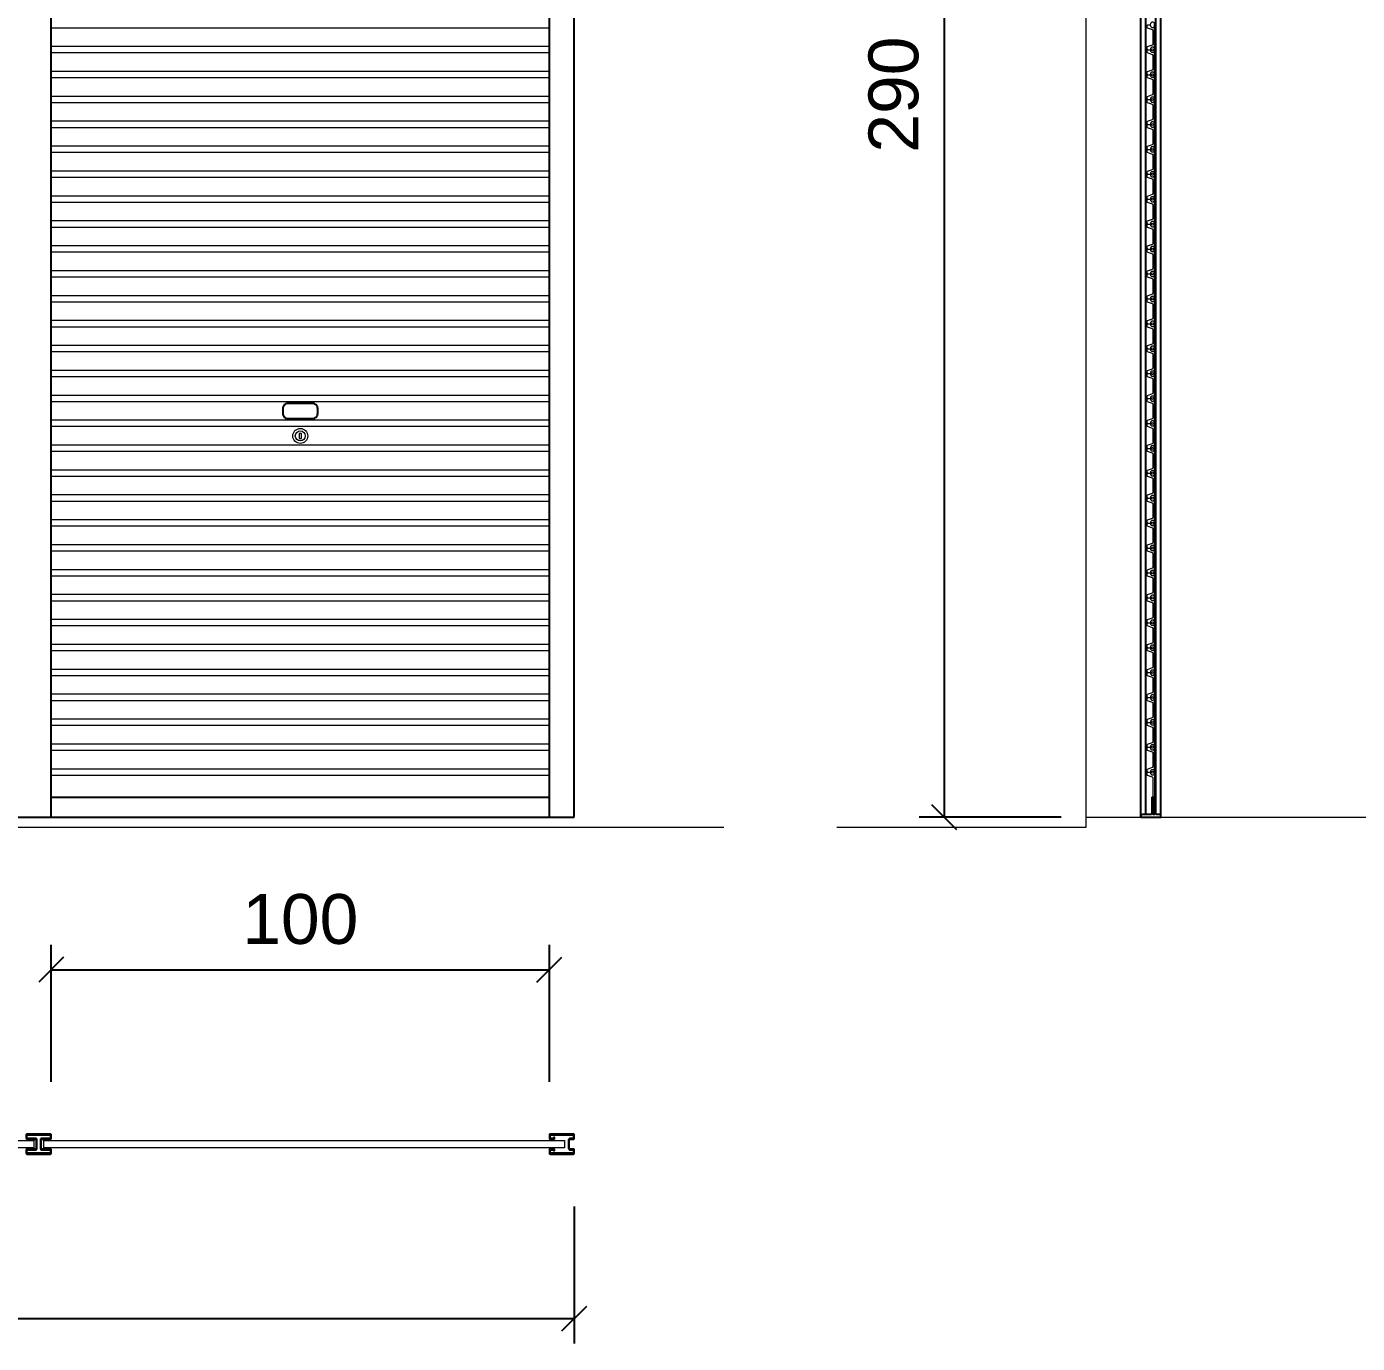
# Model space of a CAD drawing. Header units: millimetres. Extents: x -108 to 351, y -17 to 192.
# Drawn here: x 317.97 to 323.32, y 37.91 to 43.19 of the extents above; entities that cross this region are included whole.
import ezdxf

# ---------------------------------------------------------------- set-up
doc = ezdxf.new("R2010")
doc.units = ezdxf.units.MM
doc.layers.get('defpoints').update_dxf_attribs({"color": 1})
for name, color, linetype, lineweight in [('ars', 11, 'Continuous', 0), ('lan', 7, 'Continuous', 15), ('u', 6, 'Continuous', 20)]:
    doc.layers.add(name, color=color, linetype=linetype, lineweight=lineweight)
doc.layers.add('Kusen', color=30, linetype='Continuous')
doc.styles.get("Standard").update_dxf_attribs({"font": 'arial.ttf'})
doc.dimstyles.new('SK-50', dxfattribs={"dimscale": 0, "dimtxt": 0.2, "dimasz": 0.1, "dimexe": 0.1, "dimexo": 0, "dimgap": 0.1, "dimtad": 1, "dimdec": 0, "dimlfac": 50, "dimzin": 0, "dimdsep": 46, "dimtxsty": 'Standard', "dimblk": 'OBLIQUE', "dimcen": 0.09, "dimclrd": 256, "dimclre": 256, "dimclrt": 256, "dimadec": 0, "dimazin": 0, "dimtfac": 1, "dimtdec": 0, "dimtofl": 0, "dimtmove": 0, "dimatfit": 3, "dimldrblk": 'OBLIQUE', "dimfxl": 0, "dimtolj": 1, "dimtzin": 0, "dimarcsym": 0})

# ---------------------------------------------------------------- blocks, each defined once
blk = doc.blocks.new('_Oblique')
at = {"color": 0, "linetype": 'ByBlock', "lineweight": -2}
blk.add_line((-0.5, -0.5), (0.5, 0.5), dxfattribs=at)
blk = doc.blocks.new('*D339')
at = {"layer": 'defpoints', "color": 0, "transparency": 16777216}
for p in [(311.772, 38.4554), (320.172, 38.4554), (320.172, 38.0054)]:
    blk.add_point(p, dxfattribs=at)
at = {"layer": 'u', "lineweight": -2, "transparency": 16777216}
for p, q in [((311.772, 38.4554), (311.772, 37.9054)), ((320.172, 38.4554), (320.172, 37.9054)), ((311.772, 38.0054), (320.172, 38.0054))]:
    blk.add_line(p, q, dxfattribs=at)
at = {"layer": 'u', "lineweight": -2, "transparency": 16777216, "xscale": 0.1, "yscale": 0.1, "zscale": 0.1, "rotation": 180}
blk.add_blockref('_Oblique', (311.772, 38.0054), dxfattribs=at)
at = {"layer": 'u', "lineweight": -2, "transparency": 16777216, "xscale": 0.1, "yscale": 0.1, "zscale": 0.1}
blk.add_blockref('_Oblique', (320.172, 38.0054), dxfattribs=at)
at = {"layer": 'u', "transparency": 16777216, "insert": (315.972, 38.2075), "char_height": 0.2, "attachment_point": 5}
blk.add_mtext('\\A1;420', dxfattribs=at)
blk = doc.blocks.new('*D354')
at = {"layer": 'defpoints', "color": 0, "transparency": 16777216}
for p in [(322.1064, 45.8179), (321.6564, 40.0179), (322.1264, 40.0179)]:
    blk.add_point(p, dxfattribs=at)
at = {"layer": 'u', "lineweight": -2, "transparency": 16777216}
for p, q in [((322.1064, 45.8179), (321.5564, 45.8179)), ((321.6564, 45.8179), (321.6564, 40.0179)), ((322.1264, 40.0179), (321.5564, 40.0179))]:
    blk.add_line(p, q, dxfattribs=at)
at = {"layer": 'u', "lineweight": -2, "transparency": 16777216, "xscale": 0.1, "yscale": 0.1, "zscale": 0.1}
for p, rotation in [((321.6564, 45.8179), 90), ((321.6564, 40.0179), 270)]:
    blk.add_blockref('_Oblique', p, dxfattribs=dict(at, rotation=rotation))
at = {"layer": 'u', "transparency": 16777216, "insert": (321.4543, 42.9179), "char_height": 0.2, "attachment_point": 5, "rotation": 90}
blk.add_mtext('\\A1;290', dxfattribs=at)
blk = doc.blocks.new('*D358')
at = {"layer": 'defpoints', "color": 0, "transparency": 16777216}
for p in [(320.072, 39.4054), (318.072, 38.9554), (320.072, 38.9554)]:
    blk.add_point(p, dxfattribs=at)
at = {"layer": 'u', "lineweight": -2, "transparency": 16777216}
for p, q in [((318.072, 38.9554), (318.072, 39.5054)), ((320.072, 38.9554), (320.072, 39.5054)), ((318.072, 39.4054), (320.072, 39.4054))]:
    blk.add_line(p, q, dxfattribs=at)
at = {"layer": 'u', "lineweight": -2, "transparency": 16777216, "xscale": 0.1, "yscale": 0.1, "zscale": 0.1, "rotation": 180}
blk.add_blockref('_Oblique', (318.072, 39.4054), dxfattribs=at)
at = {"layer": 'u', "lineweight": -2, "transparency": 16777216, "xscale": 0.1, "yscale": 0.1, "zscale": 0.1}
blk.add_blockref('_Oblique', (320.072, 39.4054), dxfattribs=at)
at = {"layer": 'u', "transparency": 16777216, "insert": (319.072, 39.6075), "char_height": 0.2, "attachment_point": 5}
blk.add_mtext('\\A1;100', dxfattribs=at)

msp = doc.modelspace()

# ---------------------------------------------------------------- linework, layer by layer
at = {"layer": 'ars'}
for p, q in [((320.07201, 43.18508), (318.07201, 43.18508)), ((320.07201, 43.11074), (318.07201, 43.11074)), ((320.07201, 43.08508), (318.07201, 43.08508)), ((320.07201, 43.01074), (318.07201, 43.01074)), ((320.07201, 42.98508), (318.07201, 42.98508)), ((320.07201, 42.91074), (318.07201, 42.91074)), ((320.07201, 42.88508), (318.07201, 42.88508)), ((320.07201, 42.81074), (318.07201, 42.81074)), ((320.07201, 42.78508), (318.07201, 42.78508)), ((320.07201, 42.71074), (318.07201, 42.71074)), ((320.07201, 42.68508), (318.07201, 42.68508)), ((320.07201, 42.61074), (318.07201, 42.61074)), ((320.07201, 42.58508), (318.07201, 42.58508)), ((320.07201, 42.51074), (318.07201, 42.51074)), ((320.07201, 42.48508), (318.07201, 42.48508)), ((320.07201, 42.41074), (318.07201, 42.41074)), ((320.07201, 42.38508), (318.07201, 42.38508)), ((320.07201, 42.31074), (318.07201, 42.31074)), ((320.07201, 42.28508), (318.07201, 42.28508)), ((320.07201, 42.21074), (318.07201, 42.21074)), ((320.07201, 42.18508), (318.07201, 42.18508)), ((320.07201, 42.11074), (318.07201, 42.11074)), ((320.07201, 42.08508), (318.07201, 42.08508)), ((320.07201, 42.01074), (318.07201, 42.01074)), ((320.07201, 41.98508), (318.07201, 41.98508)), ((320.07201, 41.91074), (318.07201, 41.91074)), ((320.07201, 41.88508), (318.07201, 41.88508)), ((320.07201, 41.81074), (318.07201, 41.81074)), ((320.07201, 41.78508), (318.07201, 41.78508)), ((320.07201, 41.71074), (318.07201, 41.71074)), ((320.07201, 41.68508), (318.07201, 41.68508)), ((320.07201, 41.61074), (318.07201, 41.61074)), ((320.07201, 41.58508), (318.07201, 41.58508)), ((320.07201, 41.51074), (318.07201, 41.51074)), ((320.07201, 41.48508), (318.07201, 41.48508)), ((320.07201, 41.41074), (318.07201, 41.41074)), ((320.07201, 41.38508), (318.07201, 41.38508)), ((320.07201, 41.31074), (318.07201, 41.31074)), ((320.07201, 41.28508), (318.07201, 41.28508)), ((320.07201, 41.21074), (318.07201, 41.21074)), ((320.07201, 41.18508), (318.07201, 41.18508)), ((320.07201, 41.11074), (318.07201, 41.11074)), ((320.07201, 41.08508), (318.07201, 41.08508)), ((320.07201, 41.01074), (318.07201, 41.01074)), ((320.07201, 40.98508), (318.07201, 40.98508)), ((320.07201, 40.91074), (318.07201, 40.91074)), ((320.07201, 40.88508), (318.07201, 40.88508)), ((320.07201, 40.81074), (318.07201, 40.81074)), ((320.07201, 40.78508), (318.07201, 40.78508)), ((320.07201, 40.71074), (318.07201, 40.71074)), ((320.07201, 40.68508), (318.07201, 40.68508)), ((320.07201, 40.61074), (318.07201, 40.61074)), ((320.07201, 40.58508), (318.07201, 40.58508)), ((320.07201, 40.51074), (318.07201, 40.51074)), ((320.07201, 40.48508), (318.07201, 40.48508)), ((320.07201, 40.41074), (318.07201, 40.41074)), ((320.07201, 40.38508), (318.07201, 40.38508)), ((320.07201, 40.31074), (318.07201, 40.31074)), ((320.07201, 40.28508), (318.07201, 40.28508)), ((320.07201, 40.21074), (318.07201, 40.21074)), ((320.07201, 40.18508), (318.07201, 40.18508))]:
    msp.add_line(p, q, dxfattribs=at)
for points in [[(322.47442, 43.09791, -0.4142136), (322.47142, 43.10091), (322.47142, 43.10791, -0.3185198), (322.47343, 43.11074), (322.49341, 43.11776, 0.3185198), (322.49542, 43.12059), (322.49542, 43.17524, 0.3185198), (322.49341, 43.17807), (322.47343, 43.18508, -0.3185198), (322.47142, 43.18791), (322.47142, 43.19491, -0.4142136), (322.47442, 43.19791), (322.48342, 43.19791)], [(322.49542, 43.10811, 0.4142136), (322.50142, 43.11411), (322.50142, 43.18172, 0.4142136), (322.49542, 43.18772)], [(322.47442, 42.99791, -0.4142136), (322.47142, 43.00091), (322.47142, 43.00791, -0.3185198), (322.47343, 43.01074), (322.49341, 43.01776, 0.3185198), (322.49542, 43.02059), (322.49542, 43.07524, 0.3185198), (322.49341, 43.07807), (322.47343, 43.08508, -0.3185198), (322.47142, 43.08791), (322.47142, 43.09491, -0.4142136), (322.47442, 43.09791), (322.48342, 43.09791)], [(322.49542, 43.00811, 0.4142136), (322.50142, 43.01411), (322.50142, 43.08172, 0.4142136), (322.49542, 43.08772)], [(322.47442, 42.89791, -0.4142136), (322.47142, 42.90091), (322.47142, 42.90791, -0.3185198), (322.47343, 42.91074), (322.49341, 42.91776, 0.3185198), (322.49542, 42.92059), (322.49542, 42.97524, 0.3185198), (322.49341, 42.97807), (322.47343, 42.98508, -0.3185198), (322.47142, 42.98791), (322.47142, 42.99491, -0.4142136), (322.47442, 42.99791), (322.48342, 42.99791)], [(322.49542, 42.90811, 0.4142136), (322.50142, 42.91411), (322.50142, 42.98172, 0.4142136), (322.49542, 42.98772)], [(322.47442, 42.79791, -0.4142136), (322.47142, 42.80091), (322.47142, 42.80791, -0.3185198), (322.47343, 42.81074), (322.49341, 42.81776, 0.3185198), (322.49542, 42.82059), (322.49542, 42.87524, 0.3185198), (322.49341, 42.87807), (322.47343, 42.88508, -0.3185198), (322.47142, 42.88791), (322.47142, 42.89491, -0.4142136), (322.47442, 42.89791), (322.48342, 42.89791)], [(322.49542, 42.80811, 0.4142136), (322.50142, 42.81411), (322.50142, 42.88172, 0.4142136), (322.49542, 42.88772)], [(322.47442, 42.69791, -0.4142136), (322.47142, 42.70091), (322.47142, 42.70791, -0.3185198), (322.47343, 42.71074), (322.49341, 42.71776, 0.3185198), (322.49542, 42.72059), (322.49542, 42.77524, 0.3185198), (322.49341, 42.77807), (322.47343, 42.78508, -0.3185198), (322.47142, 42.78791), (322.47142, 42.79491, -0.4142136), (322.47442, 42.79791), (322.48342, 42.79791)], [(322.49542, 42.70811, 0.4142136), (322.50142, 42.71411), (322.50142, 42.78172, 0.4142136), (322.49542, 42.78772)], [(322.47442, 42.59791, -0.4142136), (322.47142, 42.60091), (322.47142, 42.60791, -0.3185198), (322.47343, 42.61074), (322.49341, 42.61776, 0.3185198), (322.49542, 42.62059), (322.49542, 42.67524, 0.3185198), (322.49341, 42.67807), (322.47343, 42.68508, -0.3185198), (322.47142, 42.68791), (322.47142, 42.69491, -0.4142136), (322.47442, 42.69791), (322.48342, 42.69791)], [(322.49542, 42.60811, 0.4142136), (322.50142, 42.61411), (322.50142, 42.68172, 0.4142136), (322.49542, 42.68772)], [(322.47442, 42.49791, -0.4142136), (322.47142, 42.50091), (322.47142, 42.50791, -0.3185198), (322.47343, 42.51074), (322.49341, 42.51776, 0.3185198), (322.49542, 42.52059), (322.49542, 42.57524, 0.3185198), (322.49341, 42.57807), (322.47343, 42.58508, -0.3185198), (322.47142, 42.58791), (322.47142, 42.59491, -0.4142136), (322.47442, 42.59791), (322.48342, 42.59791)], [(322.49542, 42.50811, 0.4142136), (322.50142, 42.51411), (322.50142, 42.58172, 0.4142136), (322.49542, 42.58772)], [(322.47442, 42.39791, -0.4142136), (322.47142, 42.40091), (322.47142, 42.40791, -0.3185198), (322.47343, 42.41074), (322.49341, 42.41776, 0.3185198), (322.49542, 42.42059), (322.49542, 42.47524, 0.3185198), (322.49341, 42.47807), (322.47343, 42.48508, -0.3185198), (322.47142, 42.48791), (322.47142, 42.49491, -0.4142136), (322.47442, 42.49791), (322.48342, 42.49791)], [(322.49542, 42.40811, 0.4142136), (322.50142, 42.41411), (322.50142, 42.48172, 0.4142136), (322.49542, 42.48772)], [(322.47442, 42.29791, -0.4142136), (322.47142, 42.30091), (322.47142, 42.30791, -0.3185198), (322.47343, 42.31074), (322.49341, 42.31776, 0.3185198), (322.49542, 42.32059), (322.49542, 42.37524, 0.3185198), (322.49341, 42.37807), (322.47343, 42.38508, -0.3185198), (322.47142, 42.38791), (322.47142, 42.39491, -0.4142136), (322.47442, 42.39791), (322.48342, 42.39791)], [(322.49542, 42.30811, 0.4142136), (322.50142, 42.31411), (322.50142, 42.38172, 0.4142136), (322.49542, 42.38772)], [(322.47442, 42.19791, -0.4142136), (322.47142, 42.20091), (322.47142, 42.20791, -0.3185198), (322.47343, 42.21074), (322.49341, 42.21776, 0.3185198), (322.49542, 42.22059), (322.49542, 42.27524, 0.3185198), (322.49341, 42.27807), (322.47343, 42.28508, -0.3185198), (322.47142, 42.28791), (322.47142, 42.29491, -0.4142136), (322.47442, 42.29791), (322.48342, 42.29791)], [(322.49542, 42.20811, 0.4142136), (322.50142, 42.21411), (322.50142, 42.28172, 0.4142136), (322.49542, 42.28772)], [(322.47442, 42.09791, -0.4142136), (322.47142, 42.10091), (322.47142, 42.10791, -0.3185198), (322.47343, 42.11074), (322.49341, 42.11776, 0.3185198), (322.49542, 42.12059), (322.49542, 42.17524, 0.3185198), (322.49341, 42.17807), (322.47343, 42.18508, -0.3185198), (322.47142, 42.18791), (322.47142, 42.19491, -0.4142136), (322.47442, 42.19791), (322.48342, 42.19791)], [(322.49542, 42.10811, 0.4142136), (322.50142, 42.11411), (322.50142, 42.18172, 0.4142136), (322.49542, 42.18772)], [(322.47442, 41.99791, -0.4142136), (322.47142, 42.00091), (322.47142, 42.00791, -0.3185198), (322.47343, 42.01074), (322.49341, 42.01776, 0.3185198), (322.49542, 42.02059), (322.49542, 42.07524, 0.3185198), (322.49341, 42.07807), (322.47343, 42.08508, -0.3185198), (322.47142, 42.08791), (322.47142, 42.09491, -0.4142136), (322.47442, 42.09791), (322.48342, 42.09791)], [(322.49542, 42.00811, 0.4142136), (322.50142, 42.01411), (322.50142, 42.08172, 0.4142136), (322.49542, 42.08772)], [(322.47442, 41.89791, -0.4142136), (322.47142, 41.90091), (322.47142, 41.90791, -0.3185198), (322.47343, 41.91074), (322.49341, 41.91776, 0.3185198), (322.49542, 41.92059), (322.49542, 41.97524, 0.3185198), (322.49341, 41.97807), (322.47343, 41.98508, -0.3185198), (322.47142, 41.98791), (322.47142, 41.99491, -0.4142136), (322.47442, 41.99791), (322.48342, 41.99791)], [(322.49542, 41.90811, 0.4142136), (322.50142, 41.91411), (322.50142, 41.98172, 0.4142136), (322.49542, 41.98772)], [(322.47442, 41.79791, -0.4142136), (322.47142, 41.80091), (322.47142, 41.80791, -0.3185198), (322.47343, 41.81074), (322.49341, 41.81776, 0.3185198), (322.49542, 41.82059), (322.49542, 41.87524, 0.3185198), (322.49341, 41.87807), (322.47343, 41.88508, -0.3185198), (322.47142, 41.88791), (322.47142, 41.89491, -0.4142136), (322.47442, 41.89791), (322.48342, 41.89791)], [(322.49542, 41.80811, 0.4142136), (322.50142, 41.81411), (322.50142, 41.88172, 0.4142136), (322.49542, 41.88772)], [(322.47442, 41.69791, -0.4142136), (322.47142, 41.70091), (322.47142, 41.70791, -0.3185198), (322.47343, 41.71074), (322.49341, 41.71776, 0.3185198), (322.49542, 41.72059), (322.49542, 41.77524, 0.3185198), (322.49341, 41.77807), (322.47343, 41.78508, -0.3185198), (322.47142, 41.78791), (322.47142, 41.79491, -0.4142136), (322.47442, 41.79791), (322.48342, 41.79791)], [(322.49542, 41.70811, 0.4142136), (322.50142, 41.71411), (322.50142, 41.78172, 0.4142136), (322.49542, 41.78772)], [(322.47442, 41.59791, -0.4142136), (322.47142, 41.60091), (322.47142, 41.60791, -0.3185198), (322.47343, 41.61074), (322.49341, 41.61776, 0.3185198), (322.49542, 41.62059), (322.49542, 41.67524, 0.3185198), (322.49341, 41.67807), (322.47343, 41.68508, -0.3185198), (322.47142, 41.68791), (322.47142, 41.69491, -0.4142136), (322.47442, 41.69791), (322.48342, 41.69791)], [(322.49542, 41.60811, 0.4142136), (322.50142, 41.61411), (322.50142, 41.68172, 0.4142136), (322.49542, 41.68772)], [(322.47442, 41.49791, -0.4142136), (322.47142, 41.50091), (322.47142, 41.50791, -0.3185198), (322.47343, 41.51074), (322.49341, 41.51776, 0.3185198), (322.49542, 41.52059), (322.49542, 41.57524, 0.3185198), (322.49341, 41.57807), (322.47343, 41.58508, -0.3185198), (322.47142, 41.58791), (322.47142, 41.59491, -0.4142136), (322.47442, 41.59791), (322.48342, 41.59791)], [(322.49542, 41.50811, 0.4142136), (322.50142, 41.51411), (322.50142, 41.58172, 0.4142136), (322.49542, 41.58772)], [(322.47442, 41.39791, -0.4142136), (322.47142, 41.40091), (322.47142, 41.40791, -0.3185198), (322.47343, 41.41074), (322.49341, 41.41776, 0.3185198), (322.49542, 41.42059), (322.49542, 41.47524, 0.3185198), (322.49341, 41.47807), (322.47343, 41.48508, -0.3185198), (322.47142, 41.48791), (322.47142, 41.49491, -0.4142136), (322.47442, 41.49791), (322.48342, 41.49791)], [(322.49542, 41.40811, 0.4142136), (322.50142, 41.41411), (322.50142, 41.48172, 0.4142136), (322.49542, 41.48772)], [(322.47442, 41.29791, -0.4142136), (322.47142, 41.30091), (322.47142, 41.30791, -0.3185198), (322.47343, 41.31074), (322.49341, 41.31776, 0.3185198), (322.49542, 41.32059), (322.49542, 41.37524, 0.3185198), (322.49341, 41.37807), (322.47343, 41.38508, -0.3185198), (322.47142, 41.38791), (322.47142, 41.39491, -0.4142136), (322.47442, 41.39791), (322.48342, 41.39791)], [(322.49542, 41.30811, 0.4142136), (322.50142, 41.31411), (322.50142, 41.38172, 0.4142136), (322.49542, 41.38772)], [(322.47442, 41.19791, -0.4142136), (322.47142, 41.20091), (322.47142, 41.20791, -0.3185198), (322.47343, 41.21074), (322.49341, 41.21776, 0.3185198), (322.49542, 41.22059), (322.49542, 41.27524, 0.3185198), (322.49341, 41.27807), (322.47343, 41.28508, -0.3185198), (322.47142, 41.28791), (322.47142, 41.29491, -0.4142136), (322.47442, 41.29791), (322.48342, 41.29791)], [(322.49542, 41.20811, 0.4142136), (322.50142, 41.21411), (322.50142, 41.28172, 0.4142136), (322.49542, 41.28772)], [(322.47442, 41.09791, -0.4142136), (322.47142, 41.10091), (322.47142, 41.10791, -0.3185198), (322.47343, 41.11074), (322.49341, 41.11776, 0.3185198), (322.49542, 41.12059), (322.49542, 41.17524, 0.3185198), (322.49341, 41.17807), (322.47343, 41.18508, -0.3185198), (322.47142, 41.18791), (322.47142, 41.19491, -0.4142136), (322.47442, 41.19791), (322.48342, 41.19791)], [(322.49542, 41.10811, 0.4142136), (322.50142, 41.11411), (322.50142, 41.18172, 0.4142136), (322.49542, 41.18772)], [(322.47442, 40.99791, -0.4142136), (322.47142, 41.00091), (322.47142, 41.00791, -0.3185198), (322.47343, 41.01074), (322.49341, 41.01776, 0.3185198), (322.49542, 41.02059), (322.49542, 41.07524, 0.3185198), (322.49341, 41.07807), (322.47343, 41.08508, -0.3185198), (322.47142, 41.08791), (322.47142, 41.09491, -0.4142136), (322.47442, 41.09791), (322.48342, 41.09791)], [(322.49542, 41.00811, 0.4142136), (322.50142, 41.01411), (322.50142, 41.08172, 0.4142136), (322.49542, 41.08772)], [(322.47442, 40.89791, -0.4142136), (322.47142, 40.90091), (322.47142, 40.90791, -0.3185198), (322.47343, 40.91074), (322.49341, 40.91776, 0.3185198), (322.49542, 40.92059), (322.49542, 40.97524, 0.3185198), (322.49341, 40.97807), (322.47343, 40.98508, -0.3185198), (322.47142, 40.98791), (322.47142, 40.99491, -0.4142136), (322.47442, 40.99791), (322.48342, 40.99791)], [(322.49542, 40.90811, 0.4142136), (322.50142, 40.91411), (322.50142, 40.98172, 0.4142136), (322.49542, 40.98772)], [(322.47442, 40.79791, -0.4142136), (322.47142, 40.80091), (322.47142, 40.80791, -0.3185198), (322.47343, 40.81074), (322.49341, 40.81776, 0.3185198), (322.49542, 40.82059), (322.49542, 40.87524, 0.3185198), (322.49341, 40.87807), (322.47343, 40.88508, -0.3185198), (322.47142, 40.88791), (322.47142, 40.89491, -0.4142136), (322.47442, 40.89791), (322.48342, 40.89791)], [(322.49542, 40.80811, 0.4142136), (322.50142, 40.81411), (322.50142, 40.88172, 0.4142136), (322.49542, 40.88772)], [(322.47442, 40.69791, -0.4142136), (322.47142, 40.70091), (322.47142, 40.70791, -0.3185198), (322.47343, 40.71074), (322.49341, 40.71776, 0.3185198), (322.49542, 40.72059), (322.49542, 40.77524, 0.3185198), (322.49341, 40.77807), (322.47343, 40.78508, -0.3185198), (322.47142, 40.78791), (322.47142, 40.79491, -0.4142136), (322.47442, 40.79791), (322.48342, 40.79791)], [(322.49542, 40.70811, 0.4142136), (322.50142, 40.71411), (322.50142, 40.78172, 0.4142136), (322.49542, 40.78772)], [(322.47442, 40.59791, -0.4142136), (322.47142, 40.60091), (322.47142, 40.60791, -0.3185198), (322.47343, 40.61074), (322.49341, 40.61776, 0.3185198), (322.49542, 40.62059), (322.49542, 40.67524, 0.3185198), (322.49341, 40.67807), (322.47343, 40.68508, -0.3185198), (322.47142, 40.68791), (322.47142, 40.69491, -0.4142136), (322.47442, 40.69791), (322.48342, 40.69791)], [(322.49542, 40.60811, 0.4142136), (322.50142, 40.61411), (322.50142, 40.68172, 0.4142136), (322.49542, 40.68772)], [(322.47442, 40.49791, -0.4142136), (322.47142, 40.50091), (322.47142, 40.50791, -0.3185198), (322.47343, 40.51074), (322.49341, 40.51776, 0.3185198), (322.49542, 40.52059), (322.49542, 40.57524, 0.3185198), (322.49341, 40.57807), (322.47343, 40.58508, -0.3185198), (322.47142, 40.58791), (322.47142, 40.59491, -0.4142136), (322.47442, 40.59791), (322.48342, 40.59791)], [(322.49542, 40.50811, 0.4142136), (322.50142, 40.51411), (322.50142, 40.58172, 0.4142136), (322.49542, 40.58772)], [(322.47442, 40.39791, -0.4142136), (322.47142, 40.40091), (322.47142, 40.40791, -0.3185198), (322.47343, 40.41074), (322.49341, 40.41776, 0.3185198), (322.49542, 40.42059), (322.49542, 40.47524, 0.3185198), (322.49341, 40.47807), (322.47343, 40.48508, -0.3185198), (322.47142, 40.48791), (322.47142, 40.49491, -0.4142136), (322.47442, 40.49791), (322.48342, 40.49791)], [(322.49542, 40.40811, 0.4142136), (322.50142, 40.41411), (322.50142, 40.48172, 0.4142136), (322.49542, 40.48772)], [(322.47442, 40.29791, -0.4142136), (322.47142, 40.30091), (322.47142, 40.30791, -0.3185198), (322.47343, 40.31074), (322.49341, 40.31776, 0.3185198), (322.49542, 40.32059), (322.49542, 40.37524, 0.3185198), (322.49341, 40.37807), (322.47343, 40.38508, -0.3185198), (322.47142, 40.38791), (322.47142, 40.39491, -0.4142136), (322.47442, 40.39791), (322.48342, 40.39791)], [(322.49542, 40.30811, 0.4142136), (322.50142, 40.31411), (322.50142, 40.38172, 0.4142136), (322.49542, 40.38772)], [(322.47442, 40.19791, -0.4142136), (322.47142, 40.20091), (322.47142, 40.20791, -0.3185198), (322.47343, 40.21074), (322.49341, 40.21776, 0.3185198), (322.49542, 40.22059), (322.49542, 40.27524, 0.3185198), (322.49341, 40.27807), (322.47343, 40.28508, -0.3185198), (322.47142, 40.28791), (322.47142, 40.29491, -0.4142136), (322.47442, 40.29791), (322.48342, 40.29791)], [(322.49542, 40.20811, 0.4142136), (322.50142, 40.21411), (322.50142, 40.28172, 0.4142136), (322.49542, 40.28772)], [(322.49542, 40.18772, -0.4142136), (322.50142, 40.18172), (322.50142, 40.02791), (322.49542, 40.02791), (322.49542, 40.17524, 0.3185198), (322.49341, 40.17807), (322.47343, 40.18508, -0.3185198), (322.47142, 40.18791), (322.47142, 40.19491, -0.4142136), (322.47442, 40.19791), (322.48342, 40.19791)]]:
    msp.add_lwpolyline(points, format="xyb", dxfattribs=at)
for points in [[(322.49542, 43.18772, 0.4142136), (322.50142, 43.19372), (322.50142, 43.20211, 0.4142136), (322.49542, 43.20811), (322.48986, 43.20811, 0.1577898), (322.48839, 43.20764, 0.5109878), (322.48839, 43.18819, 0.1577898), (322.48986, 43.18772)], [(322.49542, 43.08772, 0.4142136), (322.50142, 43.09372), (322.50142, 43.10211, 0.4142136), (322.49542, 43.10811), (322.48986, 43.10811, 0.1577898), (322.48839, 43.10764, 0.5109878), (322.48839, 43.08819, 0.1577898), (322.48986, 43.08772)], [(322.49542, 42.98772, 0.4142136), (322.50142, 42.99372), (322.50142, 43.00211, 0.4142136), (322.49542, 43.00811), (322.48986, 43.00811, 0.1577898), (322.48839, 43.00764, 0.5109878), (322.48839, 42.98819, 0.1577898), (322.48986, 42.98772)], [(322.49542, 42.88772, 0.4142136), (322.50142, 42.89372), (322.50142, 42.90211, 0.4142136), (322.49542, 42.90811), (322.48986, 42.90811, 0.1577898), (322.48839, 42.90764, 0.5109878), (322.48839, 42.88819, 0.1577898), (322.48986, 42.88772)], [(322.49542, 42.78772, 0.4142136), (322.50142, 42.79372), (322.50142, 42.80211, 0.4142136), (322.49542, 42.80811), (322.48986, 42.80811, 0.1577898), (322.48839, 42.80764, 0.5109878), (322.48839, 42.78819, 0.1577898), (322.48986, 42.78772)], [(322.49542, 42.68772, 0.4142136), (322.50142, 42.69372), (322.50142, 42.70211, 0.4142136), (322.49542, 42.70811), (322.48986, 42.70811, 0.1577898), (322.48839, 42.70764, 0.5109878), (322.48839, 42.68819, 0.1577898), (322.48986, 42.68772)], [(322.49542, 42.58772, 0.4142136), (322.50142, 42.59372), (322.50142, 42.60211, 0.4142136), (322.49542, 42.60811), (322.48986, 42.60811, 0.1577898), (322.48839, 42.60764, 0.5109878), (322.48839, 42.58819, 0.1577898), (322.48986, 42.58772)], [(322.49542, 42.48772, 0.4142136), (322.50142, 42.49372), (322.50142, 42.50211, 0.4142136), (322.49542, 42.50811), (322.48986, 42.50811, 0.1577898), (322.48839, 42.50764, 0.5109878), (322.48839, 42.48819, 0.1577898), (322.48986, 42.48772)], [(322.49542, 42.38772, 0.4142136), (322.50142, 42.39372), (322.50142, 42.40211, 0.4142136), (322.49542, 42.40811), (322.48986, 42.40811, 0.1577898), (322.48839, 42.40764, 0.5109878), (322.48839, 42.38819, 0.1577898), (322.48986, 42.38772)], [(322.49542, 42.28772, 0.4142136), (322.50142, 42.29372), (322.50142, 42.30211, 0.4142136), (322.49542, 42.30811), (322.48986, 42.30811, 0.1577898), (322.48839, 42.30764, 0.5109878), (322.48839, 42.28819, 0.1577898), (322.48986, 42.28772)], [(322.49542, 42.18772, 0.4142136), (322.50142, 42.19372), (322.50142, 42.20211, 0.4142136), (322.49542, 42.20811), (322.48986, 42.20811, 0.1577898), (322.48839, 42.20764, 0.5109878), (322.48839, 42.18819, 0.1577898), (322.48986, 42.18772)], [(322.49542, 42.08772, 0.4142136), (322.50142, 42.09372), (322.50142, 42.10211, 0.4142136), (322.49542, 42.10811), (322.48986, 42.10811, 0.1577898), (322.48839, 42.10764, 0.5109878), (322.48839, 42.08819, 0.1577898), (322.48986, 42.08772)], [(322.49542, 41.98772, 0.4142136), (322.50142, 41.99372), (322.50142, 42.00211, 0.4142136), (322.49542, 42.00811), (322.48986, 42.00811, 0.1577898), (322.48839, 42.00764, 0.5109878), (322.48839, 41.98819, 0.1577898), (322.48986, 41.98772)], [(322.49542, 41.88772, 0.4142136), (322.50142, 41.89372), (322.50142, 41.90211, 0.4142136), (322.49542, 41.90811), (322.48986, 41.90811, 0.1577898), (322.48839, 41.90764, 0.5109878), (322.48839, 41.88819, 0.1577898), (322.48986, 41.88772)], [(322.49542, 41.78772, 0.4142136), (322.50142, 41.79372), (322.50142, 41.80211, 0.4142136), (322.49542, 41.80811), (322.48986, 41.80811, 0.1577898), (322.48839, 41.80764, 0.5109878), (322.48839, 41.78819, 0.1577898), (322.48986, 41.78772)], [(322.49542, 41.68772, 0.4142136), (322.50142, 41.69372), (322.50142, 41.70211, 0.4142136), (322.49542, 41.70811), (322.48986, 41.70811, 0.1577898), (322.48839, 41.70764, 0.5109878), (322.48839, 41.68819, 0.1577898), (322.48986, 41.68772)], [(322.49542, 41.58772, 0.4142136), (322.50142, 41.59372), (322.50142, 41.60211, 0.4142136), (322.49542, 41.60811), (322.48986, 41.60811, 0.1577898), (322.48839, 41.60764, 0.5109878), (322.48839, 41.58819, 0.1577898), (322.48986, 41.58772)], [(322.49542, 41.48772, 0.4142136), (322.50142, 41.49372), (322.50142, 41.50211, 0.4142136), (322.49542, 41.50811), (322.48986, 41.50811, 0.1577898), (322.48839, 41.50764, 0.5109878), (322.48839, 41.48819, 0.1577898), (322.48986, 41.48772)], [(322.49542, 41.38772, 0.4142136), (322.50142, 41.39372), (322.50142, 41.40211, 0.4142136), (322.49542, 41.40811), (322.48986, 41.40811, 0.1577898), (322.48839, 41.40764, 0.5109878), (322.48839, 41.38819, 0.1577898), (322.48986, 41.38772)], [(322.49542, 41.28772, 0.4142136), (322.50142, 41.29372), (322.50142, 41.30211, 0.4142136), (322.49542, 41.30811), (322.48986, 41.30811, 0.1577898), (322.48839, 41.30764, 0.5109878), (322.48839, 41.28819, 0.1577898), (322.48986, 41.28772)], [(322.49542, 41.18772, 0.4142136), (322.50142, 41.19372), (322.50142, 41.20211, 0.4142136), (322.49542, 41.20811), (322.48986, 41.20811, 0.1577898), (322.48839, 41.20764, 0.5109878), (322.48839, 41.18819, 0.1577898), (322.48986, 41.18772)], [(322.49542, 41.08772, 0.4142136), (322.50142, 41.09372), (322.50142, 41.10211, 0.4142136), (322.49542, 41.10811), (322.48986, 41.10811, 0.1577898), (322.48839, 41.10764, 0.5109878), (322.48839, 41.08819, 0.1577898), (322.48986, 41.08772)], [(322.49542, 40.98772, 0.4142136), (322.50142, 40.99372), (322.50142, 41.00211, 0.4142136), (322.49542, 41.00811), (322.48986, 41.00811, 0.1577898), (322.48839, 41.00764, 0.5109878), (322.48839, 40.98819, 0.1577898), (322.48986, 40.98772)], [(322.49542, 40.88772, 0.4142136), (322.50142, 40.89372), (322.50142, 40.90211, 0.4142136), (322.49542, 40.90811), (322.48986, 40.90811, 0.1577898), (322.48839, 40.90764, 0.5109878), (322.48839, 40.88819, 0.1577898), (322.48986, 40.88772)], [(322.49542, 40.78772, 0.4142136), (322.50142, 40.79372), (322.50142, 40.80211, 0.4142136), (322.49542, 40.80811), (322.48986, 40.80811, 0.1577898), (322.48839, 40.80764, 0.5109878), (322.48839, 40.78819, 0.1577898), (322.48986, 40.78772)], [(322.49542, 40.68772, 0.4142136), (322.50142, 40.69372), (322.50142, 40.70211, 0.4142136), (322.49542, 40.70811), (322.48986, 40.70811, 0.1577898), (322.48839, 40.70764, 0.5109878), (322.48839, 40.68819, 0.1577898), (322.48986, 40.68772)], [(322.49542, 40.58772, 0.4142136), (322.50142, 40.59372), (322.50142, 40.60211, 0.4142136), (322.49542, 40.60811), (322.48986, 40.60811, 0.1577898), (322.48839, 40.60764, 0.5109878), (322.48839, 40.58819, 0.1577898), (322.48986, 40.58772)], [(322.49542, 40.48772, 0.4142136), (322.50142, 40.49372), (322.50142, 40.50211, 0.4142136), (322.49542, 40.50811), (322.48986, 40.50811, 0.1577898), (322.48839, 40.50764, 0.5109878), (322.48839, 40.48819, 0.1577898), (322.48986, 40.48772)], [(322.49542, 40.38772, 0.4142136), (322.50142, 40.39372), (322.50142, 40.40211, 0.4142136), (322.49542, 40.40811), (322.48986, 40.40811, 0.1577898), (322.48839, 40.40764, 0.5109878), (322.48839, 40.38819, 0.1577898), (322.48986, 40.38772)], [(322.49542, 40.28772, 0.4142136), (322.50142, 40.29372), (322.50142, 40.30211, 0.4142136), (322.49542, 40.30811), (322.48986, 40.30811, 0.1577898), (322.48839, 40.30764, 0.5109878), (322.48839, 40.28819, 0.1577898), (322.48986, 40.28772)], [(322.49542, 40.18772, 0.4142136), (322.50142, 40.19372), (322.50142, 40.20211, 0.4142136), (322.49542, 40.20811), (322.48986, 40.20811, 0.1577898), (322.48839, 40.20764, 0.5109878), (322.48839, 40.18819, 0.1577898), (322.48986, 40.18772)]]:
    msp.add_lwpolyline(points, format="xyb", close=True, dxfattribs=at)
for points in [[(319.06701, 41.55791), (319.06701, 41.53791), (319.07701, 41.53791), (319.07701, 41.55791)], [(318.00201, 38.69035), (311.81201, 38.69035), (311.81201, 38.72035), (318.00201, 38.72035)], [(318.04201, 38.72035), (320.13201, 38.72035), (320.13201, 38.69035), (318.04201, 38.69035)]]:
    msp.add_lwpolyline(points, close=True, dxfattribs=at)
for centre, radius in [((322.49332, 43.09791), 0.004), ((322.49332, 42.99791), 0.004), ((322.49332, 42.89791), 0.004), ((322.49332, 42.79791), 0.004), ((322.49332, 42.69791), 0.004), ((322.49332, 42.59791), 0.004), ((322.49332, 42.49791), 0.004), ((322.49332, 42.39791), 0.004), ((322.49332, 42.29791), 0.004), ((322.49332, 42.19791), 0.004), ((322.49332, 42.09791), 0.004), ((322.49332, 41.99791), 0.004), ((322.49332, 41.89791), 0.004), ((322.49332, 41.79791), 0.004), ((322.49332, 41.69791), 0.004), ((319.07201, 41.54791), 0.03), ((319.07201, 41.54791), 0.02), ((322.49332, 41.59791), 0.004), ((322.49332, 41.49791), 0.004), ((322.49332, 41.39791), 0.004), ((322.49332, 41.29791), 0.004), ((322.49332, 41.19791), 0.004), ((322.49332, 41.09791), 0.004), ((322.49332, 40.99791), 0.004), ((322.49332, 40.89791), 0.004), ((322.49332, 40.79791), 0.004), ((322.49332, 40.69791), 0.004), ((322.49332, 40.59791), 0.004), ((322.49332, 40.49791), 0.004), ((322.49332, 40.39791), 0.004), ((322.49332, 40.29791), 0.004), ((322.49332, 40.19791), 0.004)]:
    msp.add_circle(centre, radius, dxfattribs=at)
at = {"layer": 'Kusen'}
for p, q in [((322.44642, 40.01791), (322.44642, 46.13811)), ((322.46642, 40.02791), (322.46642, 46.13811)), ((322.50642, 40.09491), (322.50642, 46.13811)), ((322.52642, 40.02291), (322.52642, 46.13811)), ((318.07201, 40.01791), (318.07201, 45.81791)), ((320.07201, 40.01791), (320.07201, 45.81791)), ((320.17201, 40.01791), (320.17201, 45.81791)), ((318.07201, 40.09791), (320.07201, 40.09791)), ((311.77201, 40.01791), (320.17201, 40.01791))]:
    msp.add_line(p, q, dxfattribs=at)
for points in [[(319.02201, 41.61791), (319.12201, 41.61791, 0.4142136), (319.14201, 41.63791), (319.14201, 41.65791, 0.4142136), (319.12201, 41.67791), (319.02201, 41.67791, 0.4142136), (319.00201, 41.65791), (319.00201, 41.63791, 0.4142136)], [(322.49342, 40.09791, 0.4142136), (322.49042, 40.09491), (322.49042, 40.03291, -0.4142136), (322.48542, 40.02791), (322.45142, 40.02791, 0.4142136), (322.44642, 40.02291), (322.44642, 40.01791), (322.52642, 40.01791), (322.52642, 40.02291, 0.4142136), (322.52142, 40.02791), (322.51142, 40.02791, -0.4142136), (322.50642, 40.03291), (322.50642, 40.09491, 0.4142136), (322.50342, 40.09791), (322.50142, 40.09791), (322.50142, 40.02791), (322.49542, 40.02791), (322.49542, 40.09791)], [(318.07201, 38.74235, 0.4142136), (318.06901, 38.74535), (317.97501, 38.74535, 0.4142136), (317.97201, 38.74235), (317.97201, 38.72835, 0.4142136), (317.97501, 38.72535), (318.00901, 38.72535, -0.4142136), (318.01201, 38.72235), (318.01201, 38.68835, -0.4142136), (318.00901, 38.68535), (317.97501, 38.68535, 0.4142136), (317.97201, 38.68235), (317.97201, 38.66835, 0.4142136), (317.97501, 38.66535), (318.06901, 38.66535, 0.4142136), (318.07201, 38.66835), (318.07201, 38.68235, 0.4142136), (318.06901, 38.68535), (318.03501, 38.68535, -0.4142136), (318.03201, 38.68835), (318.03201, 38.72235, -0.4142136), (318.03501, 38.72535), (318.06901, 38.72535, 0.4142136), (318.07201, 38.72835)], [(318.06901, 38.74235), (318.06901, 38.72835), (318.03501, 38.72835, 0.4142136), (318.02901, 38.72235), (318.02901, 38.68835, 0.4142136), (318.03501, 38.68235), (318.06901, 38.68235), (318.06901, 38.66835), (317.97501, 38.66835), (317.97501, 38.68235), (318.00901, 38.68235, 0.4142136), (318.01501, 38.68835), (318.01501, 38.72235, 0.4142136), (318.00901, 38.72835), (317.97501, 38.72835), (317.97501, 38.74235)], [(320.08901, 38.73135), (320.08901, 38.72835), (320.07501, 38.72835), (320.07501, 38.74235), (320.16901, 38.74235), (320.16901, 38.72835), (320.15501, 38.72835, 0.4142136), (320.14901, 38.72235), (320.14901, 38.68835, 0.4142136), (320.15501, 38.68235), (320.16901, 38.68235), (320.16901, 38.66835), (320.07501, 38.66835), (320.07501, 38.68235), (320.08901, 38.68235), (320.08901, 38.67935), (320.09201, 38.67935), (320.09201, 38.68335, 0.4142136), (320.09001, 38.68535), (320.07501, 38.68535, 0.4142136), (320.07201, 38.68235), (320.07201, 38.66835, 0.4142136), (320.07501, 38.66535), (320.16901, 38.66535, 0.4142136), (320.17201, 38.66835), (320.17201, 38.68235, 0.4142136), (320.16901, 38.68535), (320.15501, 38.68535, -0.4142136), (320.15201, 38.68835), (320.15201, 38.72235, -0.4142136), (320.15501, 38.72535), (320.16901, 38.72535, 0.4142136), (320.17201, 38.72835), (320.17201, 38.74235, 0.4142136), (320.16901, 38.74535), (320.07501, 38.74535, 0.4142136), (320.07201, 38.74235), (320.07201, 38.72835, 0.4142136), (320.07501, 38.72535), (320.09001, 38.72535, 0.4142136), (320.09201, 38.72735), (320.09201, 38.73135)]]:
    msp.add_lwpolyline(points, format="xyb", close=True, dxfattribs=at)
at = {"layer": 'lan'}
for p, q in [((322.22642, 40.01791), (322.22642, 45.81791)), ((322.22642, 40.01791), (323.62642, 40.01791)), ((322.22642, 39.97791), (322.22642, 40.01791)), ((311.26175, 39.97791), (320.77201, 39.97791)), ((321.22642, 39.97791), (322.22642, 39.97791))]:
    msp.add_line(p, q, dxfattribs=at)

# ---------------------------------------------------------------- dimensions: what is measured, and where the dimension line sits
at = {"layer": 'u'}
dim = msp.add_linear_dim(base=(321.65642, 40.01791), p1=(322.10642, 45.81791), p2=(322.12642, 40.01791), angle=270, dimstyle='SK-50', override={"dimscale": 1, "dimtxt": 0.2}, dxfattribs=at)
dim.commit()
dim.dimension.update_dxf_attribs({"geometry": '*D354', "text_midpoint": (321.65642, 42.91791), "dimtype": 160})
for base, p1, p2, picture, middle in [((320.07201, 39.40535), (318.07201, 38.95535), (320.07201, 38.95535), '*D358', (319.07201, 39.40535)), ((320.17201, 38.00535), (311.77201, 38.45535), (320.17201, 38.45535), '*D339', (315.97201, 38.00535))]:
    dim = msp.add_linear_dim(base=base, p1=p1, p2=p2, dimstyle='SK-50', override={"dimscale": 1, "dimtxt": 0.2}, dxfattribs=at)
    dim.commit()
    dim.dimension.update_dxf_attribs({"geometry": picture, "text_midpoint": middle, "dimtype": 160})

doc.saveas('drawing.dxf')
